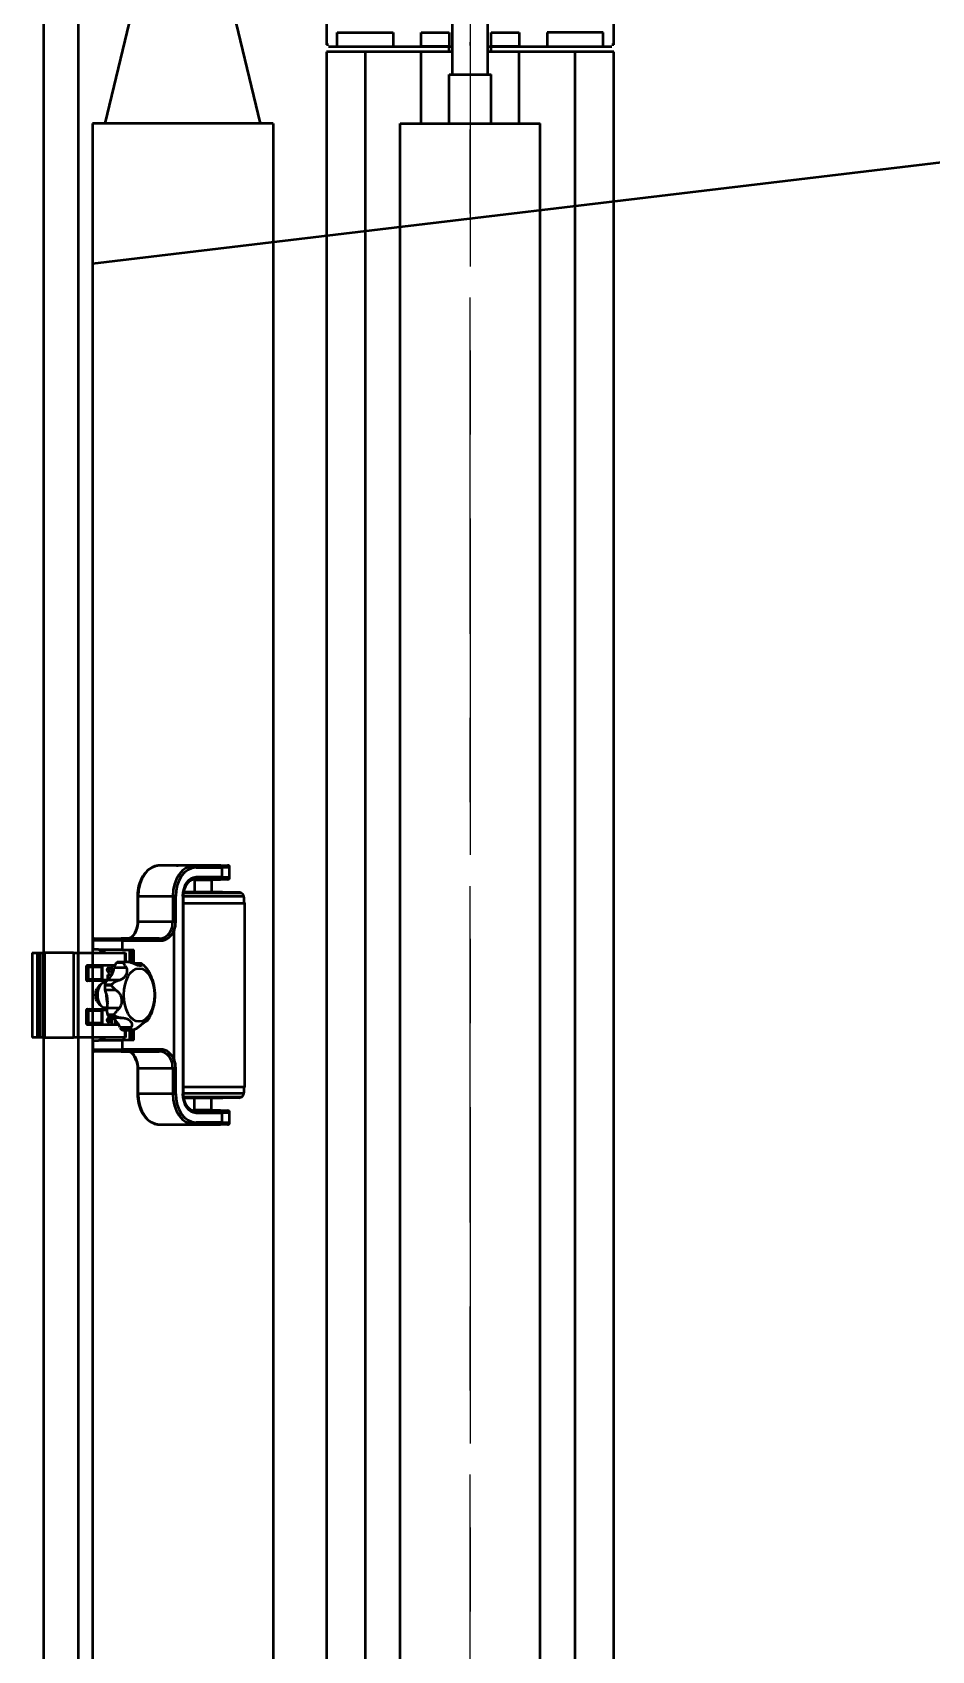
# Model space of a CAD drawing. Header units: millimetres. Extents: x 0 to 35640, y 0 to 17820.
# Drawn here: x 21658 to 22300, y 7389 to 8544 of the extents above; entities that cross this region are included whole.
import ezdxf

# ---------------------------------------------------------------- set-up
doc = ezdxf.new("R2010")
doc.units = ezdxf.units.MM
doc.header["$LTSCALE"] = 60
doc.linetypes.add('CENTER', pattern=[7, 4, -1, 1, -1])
doc.layers.add('AM_0', color=7, linetype='Continuous', lineweight=50)
doc.layers.add('AM_7', color=4, linetype='CENTER', lineweight=25)

# ---------------------------------------------------------------- blocks, each defined once
blk = doc.blocks.new('A$C8b9744b1')
at = {"color": 1}
for p, q in [((5639.3, 3357.3), (5639.3, 3147.3)), ((5844.3, 3147.3), (5844.3, 3357.3)), ((5640.8, 3147.3), (5639.3, 3147.3)), ((5844.3, 3147.3), (5842.8, 3147.3))]:
    blk.add_line(p, q, dxfattribs=at)
at = {"layer": 'AM_0', "color": 1}
for p, q in [((5437.3, 3312.3), (5437.3, 470.3)), ((5462.3, 470.3), (5462.3, 3312.3)), ((5481.3, 3091.3), (5506.8, 3196.3)), ((5592.3, 3091.3), (5566.8, 3196.3)), ((5646.8, 3146.3), (5646.8, 3156.3)), ((5646.8, 3156.3), (5686.8, 3156.3)), ((5686.8, 3156.3), (5686.8, 3146.3)), ((5706.8, 3156.3), (5726.8, 3156.3)), ((5706.8, 3146.3), (5706.8, 3156.3)), ((5726.8, 3156.3), (5726.8, 3146.3)), ((5729.3, 3126.3), (5729.3, 3163.8)), ((5754.3, 3126.3), (5754.3, 3163.8)), ((5756.8, 3156.3), (5776.8, 3156.3)), ((5756.8, 3146.3), (5756.8, 3156.3)), ((5776.8, 3156.3), (5776.8, 3146.3)), ((5836.8, 3156.3), (5796.8, 3156.3)), ((5796.8, 3156.3), (5796.8, 3146.3)), ((5836.8, 3146.3), (5836.8, 3156.3)), ((5639.3, 3142.3), (5639.3, 705.3)), ((5729.3, 3142.3), (5639.3, 3142.3)), ((5640.8, 3146.3), (5729.3, 3146.3)), ((5666.8, 3142.3), (5666.8, 3042.3)), ((5666.8, 3142.3), (5666.8, 640.3)), ((5726.8, 3146.3), (5706.8, 3146.3)), ((5706.8, 3091.3), (5706.8, 3142.3)), ((5706.8, 3142.3), (5706.8, 3142.3)), ((5706.8, 3091.3), (5706.8, 3142.3)), ((5726.8, 3142.3), (5726.8, 3146.3)), ((5754.3, 3146.3), (5842.8, 3146.3)), ((5844.3, 3142.3), (5754.3, 3142.3)), ((5756.8, 3142.3), (5756.8, 3146.3)), ((5776.8, 3146.3), (5756.8, 3146.3)), ((5776.8, 3091.3), (5776.8, 3142.3)), ((5776.8, 3091.3), (5776.8, 3142.3)), ((5816.8, 640.3), (5816.8, 3142.3)), ((5816.8, 3042.3), (5816.8, 3142.3)), ((5844.3, 640.3), (5844.3, 3142.3)), ((5726.8, 3091.3), (5726.8, 3126.3)), ((5726.8, 3126.3), (5756.8, 3126.3)), ((5756.8, 3091.3), (5756.8, 3126.3)), ((5601.3, 3091.3), (5472.3, 3091.3)), ((5472.3, 3091.3), (5472.3, 691.3)), ((5601.3, 3091.3), (5601.3, 691.3)), ((5691.8, 3091.3), (5791.8, 3091.3)), ((5691.8, 691.3), (5691.8, 3091.3)), ((5791.8, 691.3), (5791.8, 3091.3)), ((5532.3, 2561.8), (5520.4, 2561.8)), ((5532.3, 2561.8), (5533.4, 2561.8)), ((5545.2, 2561.8), (5533.4, 2561.8)), ((5563.6, 2561.8), (5545.2, 2561.8)), ((5546.2, 2560.3), (5564.6, 2560.3)), ((5564.6, 2553.3), (5546.2, 2553.3)), ((5563.6, 2561.8), (5568.7, 2561.8)), ((5570.2, 2560.3), (5564.6, 2560.3)), ((5564.6, 2560.3), (5564.6, 2553.3)), ((5564.6, 2553.3), (5570.2, 2553.3)), ((5570.2, 2553.3), (5570.2, 2560.3)), ((5576.8, 2542.5), (5537.3, 2542.5)), ((5537.3, 2542.3), (5578.2, 2542.3)), ((5578.2, 2542.3), (5537.3, 2542.3)), ((5565.2, 2542.8), (5537.4, 2542.8)), ((5545.2, 2551.8), (5563.6, 2551.8)), ((5545.7, 2551.8), (5545.2, 2551.3)), ((5557.2, 2551.3), (5545.2, 2551.3)), ((5545.2, 2551.3), (5545.2, 2542.8)), ((5556.7, 2551.8), (5557.2, 2551.3)), ((5557.2, 2551.3), (5557.2, 2542.8)), ((5568.7, 2551.8), (5563.6, 2551.8)), ((5565.2, 2542.8), (5565.4, 2542.5)), ((5504.4, 2539.8), (5504.9, 2539.8)), ((5504.4, 2539.8), (5504.4, 2521.6)), ((5504.9, 2521.6), (5504.9, 2539.8)), ((5504.9, 2539.8), (5529.6, 2539.8)), ((5531.7, 2539.8), (5529.6, 2539.8)), ((5529.6, 2539.8), (5529.6, 2521.6)), ((5531.7, 2521.6), (5531.7, 2539.8)), ((5536.7, 2539.8), (5536.7, 2398.8)), ((5536.7, 2539.8), (5537.1, 2539.8)), ((5537.1, 2539.8), (5537.1, 2398.8)), ((5580.3, 2539.6), (5537.1, 2539.6)), ((5537.1, 2534.8), (5580.7, 2534.8)), ((5580.7, 2534.8), (5580.7, 2403.8)), ((5504.9, 2521.6), (5504.4, 2521.6)), ((5529.6, 2521.6), (5504.9, 2521.6)), ((5531.7, 2521.6), (5529.6, 2521.6)), ((5472.8, 2501.8), (5472.8, 2508.1)), ((5493.7, 2508.1), (5472.8, 2508.1)), ((5474.3, 2509.6), (5492.8, 2509.6)), ((5520, 2509.6), (5492.8, 2509.6)), ((5493.7, 2501.6), (5493.7, 2508.1)), ((5493.7, 2508.1), (5520.9, 2508.1)), ((5530.7, 2423.2), (5530.7, 2515.4)), ((5429.4, 2499.5), (5429.4, 2439)), ((5429.4, 2499.5), (5429.5, 2499.5)), ((5429.5, 2439), (5429.5, 2499.5)), ((5429.5, 2499.5), (5433, 2499.5)), ((5433, 2499.5), (5434.6, 2499.5)), ((5433, 2439), (5433, 2499.5)), ((5434.6, 2499.5), (5434.6, 2439)), ((5434.6, 2499.5), (5437, 2499.5)), ((5437, 2439), (5437, 2499.5)), ((5437, 2499.5), (5438.1, 2499.5)), ((5438.1, 2499.5), (5438.1, 2439)), ((5458.8, 2499.5), (5438.1, 2499.5)), ((5458.8, 2499.5), (5462.1, 2499.5)), ((5458.8, 2499.5), (5458.8, 2439)), ((5462.1, 2439), (5462.1, 2499.5)), ((5462.1, 2499.5), (5495.3, 2499.5)), ((5476.6, 2501.8), (5472.8, 2501.8)), ((5476.6, 2501.8), (5476.6, 2501.6)), ((5493.7, 2501.6), (5476.6, 2501.6)), ((5478.1, 2500.3), (5478.3, 2500.3)), ((5478.1, 2499.5), (5478.1, 2500.3)), ((5478.3, 2499.5), (5478.3, 2500.3)), ((5478.3, 2500.3), (5480, 2500.3)), ((5480.6, 2500.3), (5480, 2500.3)), ((5480, 2500.3), (5480, 2499.5)), ((5480.6, 2499.5), (5480.6, 2500.3)), ((5493.7, 2501.6), (5501.9, 2501.6)), ((5495.3, 2499.5), (5495.3, 2492.8)), ((5495.3, 2499.5), (5496, 2499.5)), ((5496, 2499.5), (5496, 2492.8)), ((5499.1, 2492.6), (5499.1, 2501.6)), ((5500.3, 2492.2), (5500.3, 2501.6)), ((5501.9, 2491.7), (5501.9, 2501.6)), ((5467.9, 2489.3), (5467.9, 2480.3)), ((5467.9, 2489.3), (5468.1, 2489.3)), ((5468.1, 2489.3), (5469.6, 2489.3)), ((5468.1, 2489.3), (5468.1, 2480.3)), ((5488.2, 2490.3), (5468.9, 2490.3)), ((5469.6, 2489.3), (5478.8, 2489.3)), ((5469.6, 2480.3), (5469.6, 2489.3)), ((5478.8, 2489.3), (5478.8, 2480.3)), ((5479.4, 2479.8), (5479.4, 2490.3)), ((5485.8, 2483.8), (5483, 2483.8)), ((5483, 2483.8), (5483, 2479.8)), ((5485.8, 2483), (5485.8, 2483.8)), ((5486.2, 2483.8), (5485.8, 2483.8)), ((5486.5, 2484.4), (5486.5, 2490.3)), ((5496.5, 2488.7), (5487.8, 2488.7)), ((5489.5, 2492.4), (5494, 2492.4)), ((5494.2, 2492.5), (5489.7, 2492.5)), ((5496.7, 2492.8), (5490.7, 2492.8)), ((5507.2, 2491.7), (5501.4, 2491.7)), ((5507.6, 2491.5), (5501.8, 2491.5)), ((5468.1, 2480.3), (5467.9, 2480.3)), ((5469.6, 2480.3), (5468.1, 2480.3)), ((5482.4, 2479.3), (5468.9, 2479.3)), ((5478.8, 2480.3), (5469.6, 2480.3)), ((5475.1, 2473.3), (5475.7, 2473.3)), ((5475.8, 2473.5), (5475.3, 2473.5)), ((5483, 2479.8), (5479.4, 2479.8)), ((5481, 2478.3), (5481.8, 2478.3)), ((5485.7, 2476.6), (5481.2, 2476.6)), ((5481.2, 2476.4), (5485.7, 2476.4)), ((5489.1, 2472.7), (5481.4, 2472.7)), ((5491.8, 2479.9), (5483.2, 2479.9)), ((5475.1, 2465.3), (5475.7, 2465.3)), ((5475.3, 2465), (5475.8, 2465)), ((5481, 2460.3), (5482.9, 2460.3)), ((5467.9, 2458.3), (5467.9, 2449.3)), ((5467.9, 2458.3), (5468.1, 2458.3)), ((5468.1, 2449.3), (5467.9, 2449.3)), ((5468.1, 2458.3), (5469.6, 2458.3)), ((5468.1, 2458.3), (5468.1, 2449.3)), ((5469.6, 2449.3), (5468.1, 2449.3)), ((5468.9, 2459.3), (5482.7, 2459.3)), ((5469.6, 2458.3), (5478.8, 2458.3)), ((5469.6, 2449.3), (5469.6, 2458.3)), ((5478.8, 2449.3), (5469.6, 2449.3)), ((5478.8, 2458.3), (5478.8, 2449.3)), ((5479.4, 2448.3), (5479.4, 2458.8)), ((5479.4, 2458.8), (5482.7, 2458.8)), ((5491.5, 2459.9), (5482.9, 2459.9)), ((5483, 2455.6), (5483, 2454.8)), ((5483, 2454.8), (5483.2, 2454.8)), ((5487.6, 2455.1), (5483.1, 2455.1)), ((5483.2, 2455), (5487.7, 2455)), ((5492.7, 2453), (5484.9, 2453)), ((5486.5, 2448.3), (5486.5, 2452.7)), ((5488.5, 2451.5), (5488.5, 2448.3)), ((5511.3, 2450.8), (5511.1, 2450.8)), ((5429.5, 2439), (5429.4, 2439)), ((5433, 2439), (5429.5, 2439)), ((5434.6, 2439), (5433, 2439)), ((5437, 2439), (5434.6, 2439)), ((5438.1, 2439), (5437, 2439)), ((5438.1, 2439), (5458.8, 2439)), ((5462.1, 2439), (5458.8, 2439)), ((5495.3, 2439), (5462.1, 2439)), ((5468.9, 2448.3), (5491, 2448.3)), ((5476.6, 2437), (5476.6, 2436.8)), ((5476.6, 2437), (5493.7, 2437)), ((5478.1, 2438.3), (5478.1, 2439)), ((5478.1, 2438.3), (5478.3, 2438.3)), ((5478.3, 2438.3), (5478.3, 2439)), ((5480, 2438.3), (5478.3, 2438.3)), ((5480, 2439), (5480, 2438.3)), ((5480.6, 2438.3), (5480, 2438.3)), ((5480.6, 2438.3), (5480.6, 2439)), ((5499.7, 2446), (5492, 2446)), ((5501.9, 2437), (5493.7, 2437)), ((5493.7, 2430.5), (5493.7, 2437)), ((5498.4, 2444.3), (5493.9, 2444.3)), ((5494, 2444.3), (5498.5, 2444.3)), ((5498.8, 2444.3), (5494.1, 2444.3)), ((5495.3, 2444.3), (5495.3, 2439)), ((5496, 2439), (5495.3, 2439)), ((5496, 2444.3), (5496, 2439)), ((5499.1, 2437), (5499.1, 2444.3)), ((5500.3, 2437), (5500.3, 2444.4)), ((5501.9, 2437), (5501.9, 2444.8)), ((5472.8, 2436.8), (5476.6, 2436.8)), ((5472.8, 2430.5), (5472.8, 2436.8)), ((5472.8, 2430.5), (5493.7, 2430.5)), ((5492.8, 2429), (5474.3, 2429)), ((5492.8, 2429), (5520, 2429)), ((5520.9, 2430.5), (5493.7, 2430.5)), ((5504.4, 2417), (5504.9, 2417)), ((5504.4, 2417), (5504.4, 2398.8)), ((5504.9, 2398.8), (5504.9, 2417)), ((5504.9, 2417), (5529.6, 2417)), ((5529.6, 2417), (5531.7, 2417)), ((5529.6, 2417), (5529.6, 2398.8)), ((5531.7, 2398.8), (5531.7, 2417)), ((5537.1, 2403.8), (5580.7, 2403.8)), ((5504.4, 2398.8), (5504.9, 2398.8)), ((5529.6, 2398.8), (5504.9, 2398.8)), ((5531.7, 2398.8), (5529.6, 2398.8)), ((5536.7, 2398.8), (5537.1, 2398.8)), ((5580.3, 2398.9), (5537.1, 2398.9)), ((5578.2, 2396.3), (5537.3, 2396.3)), ((5537.3, 2396.3), (5578.2, 2396.3)), ((5576.8, 2396), (5537.3, 2396)), ((5537.4, 2395.8), (5565.2, 2395.8)), ((5545.2, 2387.3), (5545.2, 2395.8)), ((5557.2, 2387.3), (5557.2, 2395.8)), ((5565.2, 2395.8), (5565.4, 2396)), ((5545.2, 2387.3), (5557.2, 2387.3)), ((5545.7, 2386.8), (5545.2, 2387.3)), ((5563.6, 2386.8), (5545.2, 2386.8)), ((5546.2, 2385.3), (5564.6, 2385.3)), ((5556.7, 2386.8), (5557.2, 2387.3)), ((5563.6, 2386.8), (5568.7, 2386.8)), ((5570.2, 2385.3), (5564.6, 2385.3)), ((5564.6, 2385.3), (5564.6, 2378.3)), ((5570.2, 2378.3), (5570.2, 2385.3)), ((5520.4, 2376.8), (5545.2, 2376.8)), ((5545.2, 2376.8), (5563.6, 2376.8)), ((5564.6, 2378.3), (5546.2, 2378.3)), ((5568.7, 2376.8), (5563.6, 2376.8)), ((5564.6, 2378.3), (5570.2, 2378.3))]:
    blk.add_line(p, q, dxfattribs=at)
for centre, radius, start, end in [((5568.7, 2560.3), 1.5, 0, 90), ((5568.7, 2553.3), 1.5, 270, 0), ((5576.8, 2539), 3.5, 67.1937, 90), ((5576.8, 2539), 3.5, 9.5941, 67.1937), ((5551.7, 2534.8), 29, 0, 9.5941), ((5474.3, 2508.1), 1.5, 90, 180), ((5474.3, 2430.5), 1.5, 180, 270), ((5551.7, 2403.8), 29, 350.4059, 0), ((5576.8, 2399.5), 3.5, 270, 292.8063), ((5576.8, 2399.5), 3.5, 292.8063, 350.4059), ((5568.7, 2385.3), 1.5, 0, 90), ((5568.7, 2378.3), 1.5, 270, 0)]:
    blk.add_arc(centre, radius, start, end, dxfattribs=at)
for centre, major_axis, ratio, start_param, end_param in [((5520.4, 2539.8), (0, 22), 0.707107, 0, 1.570796), ((5545.2, 2539.8), (0, 22), 0.707107, 0, 1.570796), ((5546.2, 2539.8), (0, 20.5), 0.707107, 0, 1.570796), ((5546.2, 2539.8), (0, 13.5), 0.707107, 0, 1.570796), ((5545.2, 2560.3), (0, 1.5), 0.707107, 4.712389, 6.283185), ((5545.2, 2553.3), (0, -1.5), 0.707107, 0, 1.570796), ((5563.6, 2560.3), (0, 1.5), 0.707107, 4.712389, 6.283185), ((5563.6, 2553.3), (0, -1.5), 0.707107, 0, 1.570796), ((5496.4, 2521.6), (0, 12), 0.707107, 4.252735, 4.712389), ((5521.1, 2521.6), (0, -12), 0.707107, 1.111143, 1.570796), ((5522.2, 2521.6), (0, 13.5), 0.707107, 4.236507, 4.712389), ((5492.8, 2508.1), (0, 1.5), 0.608267, 4.712389, 6.283185), ((5497.5, 2521.6), (0, 12), 0.601874, 3.141593, 4.252735), ((5520, 2521.6), (0, -12), 0.81234, 0, 1.111143), ((5520, 2508.1), (0, 1.5), 0.608267, 4.712389, 6.283185), ((5520.9, 2521.6), (0, 13.5), 0.800647, 3.141593, 4.255976), ((5479.6, 2500.3), (0, 2), 0.669131, 0.863212, 1.570796), ((5481.5, 2500.3), (0, -2), 0.757408, 4.004805, 4.712389), ((5481.8, 2500.3), (0, 1.5), 0.786833, 0.522315, 1.570796), ((5468.9, 2489.3), (-1.02, 0), 0.981325, 4.712389, 6.283185), ((5469.1, 2489.3), (0, 1), 0.999915, 0, 1.570796), ((5470.3, 2489.3), (0, 1), 0.707107, 0, 1.570796), ((5479.5, 2489.3), (0, 1), 0.707107, 0, 1.570796), ((5479.7, 2493.6), (0, 15), 0.573576, 3.562275, 4.380256), ((5483.2, 2487.3), (0, 1.58), 0.707107, 3.449764, 5.975014), ((5490.7, 2487.8), (0, 5), 0.573576, 0.403234, 1.403168), ((5494.9, 2469.3), (0, 25), 0.573576, 0.376402, 0.385345), ((5490.7, 2487.8), (0, 5), 0.573576, 0, 0.358513), ((5499.4, 2469.3), (0, 25), 0.573576, 0.376402, 0.385345), ((5468.9, 2480.3), (-1.02, 0), 0.981325, 0, 1.570796), ((5469.1, 2480.3), (0, -1), 0.999915, 4.712389, 6.283185), ((5470.3, 2480.3), (0, -1), 0.707107, 4.712389, 6.283185), ((5478.1, 2469.3), (0, -6.5), 0.582425, 3.999732, 5.425046), ((5479.7, 2469.3), (0, -8), 0.573576, 3.46961, 5.955168), ((5480.3, 2469.3), (0, -8), 0.573576, 4.174039, 5.250739), ((5481, 2469.3), (0, 9), 0.573576, 0, 3.141593), ((5479.5, 2480.3), (0, -1), 0.707107, 4.712389, 6.283185), ((5483.9, 2475), (0, 5), 0.573576, 1.300832, 2.053869), ((5483.9, 2475), (0, 5), 0.573576, 0.256177, 1.256111), ((5494.9, 2469.3), (0, -25), 0.573576, 4.415592, 4.424536), ((5474.5, 2463.7), (0, 15), 0.573576, 4.459873, 5.359967), ((5499.4, 2469.3), (0, -25), 0.573576, 4.415592, 4.424536), ((5490, 2469.3), (0, -13), 0.573576, 4.724653, 5.110046), ((5468.9, 2458.3), (-1.02, 0), 0.981325, 4.712389, 6.283185), ((5468.9, 2449.3), (-1.02, 0), 0.981325, 0, 1.570796), ((5469.1, 2458.3), (0, 1), 0.999915, 0, 1.570796), ((5469.1, 2449.3), (0, -1), 0.999915, 4.712389, 6.283185), ((5470.3, 2458.3), (0, 1), 0.707107, 0, 1.570796), ((5470.3, 2449.3), (0, -1), 0.707107, 4.712389, 6.283185), ((5479.5, 2458.3), (0, 1), 0.707107, 0, 1.570796), ((5479.5, 2449.3), (0, -1), 0.707107, 4.712389, 6.283185), ((5485.5, 2457.9), (0, 5), 0.573576, 1.153775, 2.153709), ((5494.9, 2469.3), (0, -25), 0.573576, 5.31319, 5.322134), ((5485.5, 2457.9), (0, -5), 0.573576, 5.340023, 6.093059), ((5483.2, 2451.3), (0, 1.58), 0.707107, 3.449764, 5.975014), ((5484.7, 2438), (0, 15), 0.573576, 5.275357, 6.257565), ((5499.4, 2469.3), (0, -25), 0.573576, 5.31319, 5.322134), ((5479.6, 2438.3), (0, 2), 0.669131, 1.570796, 2.278381), ((5481.5, 2438.3), (0, -2), 0.757408, 4.712389, 5.419973), ((5481.8, 2438.3), (0, 1.5), 0.786833, 1.570796, 2.619278), ((5494.1, 2449.3), (0, -5), 0.573576, 5.439862, 6.192899), ((5494.9, 2469.3), (0, -25), 0.573576, 6.210788, 6.219732), ((5494.1, 2449.3), (0, -5), 0.573576, 6.237621, 6.283185), ((5499.4, 2469.3), (0, -25), 0.573576, 6.210788, 6.219732), ((5492.8, 2430.5), (0, -1.5), 0.608267, 0, 1.570796), ((5497.5, 2417), (0, 12), 0.601874, 5.172043, 6.283185), ((5520, 2430.5), (0, -1.5), 0.608267, 0, 1.570796), ((5520, 2417), (0, -12), 0.81234, 2.03045, 3.141593), ((5520.9, 2417), (0, 13.5), 0.800647, 5.168802, 6.283185), ((5496.4, 2417), (0, 12), 0.707107, 4.712389, 5.172043), ((5521.1, 2417), (0, -12), 0.707107, 1.570796, 2.03045), ((5522.2, 2417), (0, 13.5), 0.707107, 4.712389, 5.188271), ((5520.4, 2398.8), (0, -22), 0.707107, 4.712389, 6.283185), ((5545.2, 2398.8), (0, -22), 0.707107, 4.712389, 6.283185), ((5546.2, 2398.8), (0, -20.5), 0.707107, 4.712389, 6.283185), ((5546.2, 2398.8), (0, -13.5), 0.707107, 4.712389, 6.283185), ((5545.2, 2385.3), (0, 1.5), 0.707107, 4.712389, 6.283185), ((5563.6, 2385.3), (0, 1.5), 0.707107, 4.712389, 6.283185), ((5545.2, 2378.3), (0, -1.5), 0.707107, 0, 1.570796), ((5563.6, 2378.3), (0, -1.5), 0.707107, 0, 1.570796)]:
    blk.add_ellipse(centre, major_axis=major_axis, ratio=ratio, start_param=start_param, end_param=end_param, dxfattribs=at)
for centre, major_axis, ratio in [((5484, 2487.3), (0, 1.62), 0.707107), ((5505.6, 2469.3), (0, 19), 0.573576), ((5484, 2451.3), (0, 1.62), 0.707107)]:
    blk.add_ellipse(centre, major_axis=major_axis, ratio=ratio, dxfattribs=at)
for points, knots in [([(5520.4, 2561.8), (5518.8, 2561.8), (5517.1, 2561.4), (5513.9, 2560), (5512.4, 2559), (5509.7, 2556.3), (5508.5, 2554.7), (5506.6, 2551), (5505.8, 2549), (5504.7, 2544.7), (5504.5, 2542.5), (5504.4, 2540.1), (5504.4, 2539.9), (5504.4, 2539.8)], [0, 0, 0, 0, 0.30027, 0.30027, 0.608895, 0.608895, 0.923054, 0.923054, 1.237213, 1.237213, 1.551372, 1.551372, 1.570796, 1.570796, 1.570796, 1.570796]), ([(5533.4, 2561.8), (5533.1, 2561.8), (5532.9, 2561.8), (5532.8, 2561.8), (5532.6, 2561.8), (5532.4, 2561.8), (5532.3, 2561.8)], [-0.0763378, -0.0763378, -0.0763378, -0.0763378, 0, 0, 0, 0.0763378, 0.0763378, 0.0763378, 0.0763378]), ([(5545.2, 2551.8), (5544.4, 2551.8), (5543.6, 2551.6), (5542.1, 2550.9), (5541.3, 2550.4), (5539.9, 2548.9), (5539.3, 2548.1), (5538.3, 2546), (5537.9, 2544.9), (5537.3, 2542.5), (5537.1, 2541.3), (5537.1, 2539.9), (5537.1, 2539.8), (5537.1, 2539.8)], [0, 0, 0, 0, 0.314159, 0.314159, 0.628319, 0.628319, 0.941658, 0.941658, 1.248183, 1.248183, 1.554465, 1.554465, 1.570796, 1.570796, 1.570796, 1.570796]), ([(5504.4, 2521.6), (5504.4, 2521.2), (5504.4, 2520.8), (5504.4, 2520), (5504.3, 2519.7), (5504.2, 2518.9), (5504.2, 2518.5), (5504, 2517.8), (5503.9, 2517.5), (5503.7, 2516.7), (5503.6, 2516.4), (5503.5, 2516.1)], [1.5707963, 1.5707963, 1.5707963, 1.5707963, 1.6631996, 1.6631996, 1.7556029, 1.7556029, 1.8480063, 1.8480063, 1.9404096, 1.9404096, 2.0328129, 2.0328129, 2.0328129, 2.0328129]), ([(5503.5, 2516.1), (5503.3, 2515.2), (5503, 2514.5), (5502.3, 2513.1), (5501.9, 2512.4), (5501.1, 2511.4), (5500.6, 2510.9), (5499.7, 2510.2), (5499.3, 2510), (5498.4, 2509.7), (5498, 2509.6), (5497.5, 2509.6)], [0.45727, 0.45727, 0.45727, 0.45727, 0.679975, 0.679975, 0.90268, 0.90268, 1.125386, 1.125386, 1.348091, 1.348091, 1.570796, 1.570796, 1.570796, 1.570796]), ([(5503.5, 2516.1), (5503.5, 2516.1), (5503.5, 2516.1), (5503.6, 2516.1), (5503.6, 2516.2), (5503.8, 2516.2), (5503.9, 2516.2), (5504, 2516.3), (5504, 2516.3), (5504, 2516.3)], [-0.1113162, -0.1113162, -0.1113162, -0.1113162, -0.1006665, -0.1006665, -0.0503385, -0.0503385, 0, 0, 0.0007652, 0.0007652, 0.0007652, 0.0007652]), ([(5528.7, 2516.3), (5528.7, 2516.3), (5528.7, 2516.3), (5528.9, 2516.2), (5529, 2516.2), (5529.3, 2516.2), (5529.4, 2516.1), (5529.8, 2516), (5530, 2516), (5530.3, 2515.8), (5530.5, 2515.7), (5530.6, 2515.6)], [-0.2185942, -0.2185942, -0.2185942, -0.2185942, -0.217829, -0.217829, -0.1674913, -0.1674913, -0.1171642, -0.1171642, -0.0585739, -0.0585739, 0, 0, 0, 0]), ([(5530.6, 2515.6), (5530.6, 2515.6), (5530.6, 2515.6), (5530.6, 2515.6), (5530.6, 2515.6), (5530.7, 2515.6), (5530.7, 2515.6), (5530.7, 2515.5), (5530.7, 2515.4), (5530.7, 2515.4)], [3.75793931, 3.75793931, 3.75793931, 3.75793931, 3.75973555, 3.75973555, 3.76275115, 3.76275115, 3.76681585, 3.76681585, 3.78235447, 3.78235447, 3.78235447, 3.78235447]), ([(5478.5, 2501.6), (5478.5, 2501.6), (5478.5, 2501.6), (5478.4, 2501.4), (5478.3, 2501.2), (5478.2, 2500.9), (5478.1, 2500.7), (5478.1, 2500.4), (5478.1, 2500.3), (5478.1, 2500.3)], [5.5243439, 5.5243439, 5.5243439, 5.5243439, 5.5491755, 5.5491755, 5.8633348, 5.8633348, 6.177494, 6.177494, 6.2831853, 6.2831853, 6.2831853, 6.2831853]), ([(5496.5, 2488.7), (5496.7, 2488.1), (5496.8, 2487.4), (5496.9, 2486), (5496.7, 2485.3), (5496.3, 2483.8), (5495.9, 2483.1), (5495, 2481.9), (5494.5, 2481.4), (5493.2, 2480.5), (5492.6, 2480.1), (5491.8, 2479.9)], [-12.878294, -12.878294, -12.878294, -12.878294, -10.524147, -10.524147, -7.910744, -7.910744, -5.114356, -5.114356, -2.432942, -2.432942, 0, 0, 0, 0]), ([(5494, 2492.4), (5494, 2492.4), (5494.1, 2492.3), (5494.1, 2492.3), (5494.2, 2492.2), (5494.3, 2492.1), (5494.4, 2492), (5494.6, 2491.6), (5494.8, 2491.3), (5495.5, 2490.3), (5495.9, 2489.5), (5496.5, 2488.7)], [-6.535732, -6.535732, -6.535732, -6.535732, -6.200937, -6.200937, -5.798229, -5.798229, -5.012775, -5.012775, -3.454621, -3.454621, -0.049393, -0.049393, -0.049393, -0.049393]), ([(5501, 2491.9), (5500.4, 2492.2), (5499.7, 2492.4), (5498.2, 2492.8), (5497.4, 2492.9), (5495.8, 2492.8), (5495.3, 2492.8), (5494.7, 2492.7), (5494.4, 2492.6), (5494.3, 2492.6), (5494.2, 2492.5), (5494.2, 2492.5)], [-2.191605, -2.191605, -2.191605, -2.191605, -1.638539, -1.638539, -1.015532, -1.015532, -0.486217, -0.486217, -0.13804, -0.13804, 0, 0, 0, 0]), ([(5507.6, 2491.5), (5507.8, 2491.3), (5507.9, 2491.1), (5507.8, 2490.7), (5507.6, 2490.5), (5507, 2490.2), (5506.6, 2490.2), (5505.8, 2490.2), (5505.2, 2490.3), (5504.1, 2490.6), (5503.5, 2490.8), (5502.3, 2491.3), (5501.7, 2491.6), (5501, 2491.9)], [-14.752105, -14.752105, -14.752105, -14.752105, -12.581643, -12.581643, -9.981942, -9.981942, -7.480096, -7.480096, -4.954153, -4.954153, -2.455485, -2.455485, -0.191858, -0.191858, -0.191858, -0.191858]), ([(5512.3, 2486.6), (5512, 2487), (5511.7, 2487.3), (5511.2, 2488.1), (5510.9, 2488.4), (5510.3, 2489.1), (5510, 2489.4), (5509.3, 2490.1), (5509, 2490.4), (5508.2, 2491), (5507.9, 2491.3), (5507.5, 2491.6)], [5.8636039, 5.8636039, 5.8636039, 5.8636039, 5.9292824, 5.9292824, 5.9949609, 5.9949609, 6.0606394, 6.0606394, 6.126318, 6.126318, 6.1919965, 6.1919965, 6.1919965, 6.1919965]), ([(5515.9, 2478.3), (5515.9, 2478.3), (5515.9, 2478.3), (5515.7, 2479), (5515.4, 2479.7), (5514.9, 2481), (5514.7, 2481.6), (5514.1, 2483), (5513.7, 2483.9), (5513, 2485.4), (5512.6, 2486), (5512.3, 2486.6)], [-10.487546, -10.487546, -10.487546, -10.487546, -10.375917, -10.375917, -7.288422, -7.288422, -5.322149, -5.322149, -2.367869, -2.367869, -0.303489, -0.303489, -0.303489, -0.303489]), ([(5491.8, 2479.9), (5491.1, 2479.7), (5490.3, 2479.5), (5488.9, 2478.8), (5488.2, 2478.5), (5487, 2477.7), (5486.5, 2477.3), (5486.1, 2477), (5485.9, 2476.8), (5485.8, 2476.7), (5485.7, 2476.6), (5485.7, 2476.6)], [-2.039358, -2.039358, -2.039358, -2.039358, -1.498949, -1.498949, -0.96155, -0.96155, -0.493924, -0.493924, -0.139618, -0.139618, 0, 0, 0, 0]), ([(5485.7, 2476.4), (5485.7, 2476.3), (5485.8, 2476.1), (5486, 2475.9), (5486, 2475.8), (5486.3, 2475.5), (5486.5, 2475.3), (5487.4, 2474.3), (5488.2, 2473.5), (5489.1, 2472.7)], [-5.619687, -5.619687, -5.619687, -5.619687, -5.233802, -5.233802, -4.761285, -4.761285, -3.837823, -3.837823, -0.253961, -0.253961, -0.253961, -0.253961]), ([(5489.1, 2472.7), (5489.7, 2472.3), (5490.3, 2471.9), (5491.3, 2470.8), (5491.7, 2470.2), (5492.4, 2468.8), (5492.7, 2468), (5493, 2466.3), (5493.1, 2465.5), (5493, 2463.7), (5492.9, 2462.9), (5492.4, 2461.3), (5492, 2460.6), (5491.5, 2459.9)], [-14.555563, -14.555563, -14.555563, -14.555563, -12.326, -12.326, -10.162076, -10.162076, -7.628932, -7.628932, -5.018401, -5.018401, -2.465344, -2.465344, 0, 0, 0, 0]), ([(5516.9, 2466.3), (5516.9, 2467.1), (5517, 2467.9), (5517, 2469.5), (5517, 2470.4), (5516.9, 2472), (5516.8, 2472.8), (5516.6, 2474.4), (5516.5, 2475.2), (5516.2, 2476.7), (5516.1, 2477.5), (5515.9, 2478.3)], [4.8677649, 4.8677649, 4.8677649, 4.8677649, 4.9798063, 4.9798063, 5.0918478, 5.0918478, 5.2038892, 5.2038892, 5.3159306, 5.3159306, 5.427972, 5.427972, 5.427972, 5.427972]), ([(5482.2, 2470.6), (5482.1, 2470.2), (5482.1, 2469.7), (5482.1, 2467.9), (5482.3, 2466.5), (5482.7, 2464.4), (5482.9, 2463.6), (5483.1, 2462.9)], [1.7574769, 1.7574769, 1.7574769, 1.7574769, 1.8626802, 1.8626802, 2.192704, 2.192704, 2.3947512, 2.3947512, 2.3947512, 2.3947512]), ([(5515.5, 2459.1), (5515.7, 2459.8), (5515.9, 2460.6), (5516.3, 2462.2), (5516.4, 2463), (5516.7, 2464.5), (5516.8, 2465.3), (5516.8, 2466.1), (5516.9, 2466.2), (5516.9, 2466.3)], [-12.356098, -12.356098, -12.356098, -12.356098, -10.012083, -10.012083, -7.569559, -7.569559, -5.133475, -5.133475, -4.728084, -4.728084, -4.728084, -4.728084]), ([(5491.5, 2459.9), (5491, 2459.4), (5490.4, 2458.8), (5489.5, 2457.7), (5489, 2457.2), (5488.3, 2456.2), (5488, 2455.8), (5487.8, 2455.5), (5487.7, 2455.3), (5487.6, 2455.2), (5487.6, 2455.2), (5487.6, 2455.1)], [-2.035565, -2.035565, -2.035565, -2.035565, -1.503712, -1.503712, -0.964306, -0.964306, -0.494821, -0.494821, -0.139798, -0.139798, 0, 0, 0, 0]), ([(5487.7, 2455), (5487.7, 2454.9), (5487.8, 2454.9), (5488, 2454.7), (5488.1, 2454.6), (5488.4, 2454.5), (5488.6, 2454.4), (5489.2, 2454), (5489.7, 2453.8), (5490.9, 2453.4), (5491.8, 2453.1), (5492.7, 2453)], [-5.705635, -5.705635, -5.705635, -5.705635, -5.136407, -5.136407, -4.784747, -4.784747, -4.093489, -4.093489, -2.729314, -2.729314, -0.022434, -0.022434, -0.022434, -0.022434]), ([(5492.7, 2453), (5493.1, 2453), (5493.5, 2453), (5494.7, 2452.9), (5495.6, 2452.8), (5496.9, 2452.4), (5497.5, 2452.1), (5498.5, 2451.5), (5498.9, 2451.1), (5499.6, 2450.3), (5499.9, 2449.8), (5500.3, 2448.8), (5500.4, 2448.2), (5500.3, 2447), (5500.1, 2446.5), (5499.7, 2446)], [-16.215842, -16.215842, -16.215842, -16.215842, -14.994623, -14.994623, -12.218897, -12.218897, -9.828881, -9.828881, -7.482043, -7.482043, -5.127404, -5.127404, -2.611827, -2.611827, 0, 0, 0, 0]), ([(5503.7, 2445.5), (5504.3, 2445.8), (5504.8, 2446.2), (5505.9, 2447), (5506.4, 2447.4), (5507.6, 2448.4), (5508.2, 2448.9), (5509.1, 2449.6), (5509.4, 2449.8), (5510.1, 2450.3), (5510.4, 2450.5), (5511, 2450.8), (5511.3, 2450.8), (5511.5, 2450.9), (5511.5, 2450.8), (5511.3, 2450.8)], [-16.206206, -16.206206, -16.206206, -16.206206, -14.314192, -14.314192, -12.077627, -12.077627, -9.267617, -9.267617, -7.398092, -7.398092, -5.312629, -5.312629, -2.722061, -2.722061, 0, 0, 0, 0]), ([(5511.5, 2450.9), (5511.8, 2451.4), (5512.2, 2451.9), (5512.8, 2452.9), (5513.2, 2453.4), (5513.7, 2454.5), (5514, 2455.1), (5514.5, 2456.2), (5514.7, 2456.7), (5515.2, 2457.9), (5515.3, 2458.5), (5515.5, 2459.1)], [4.0803942, 4.0803942, 4.0803942, 4.0803942, 4.1687661, 4.1687661, 4.2571379, 4.2571379, 4.3455098, 4.3455098, 4.4338816, 4.4338816, 4.5222535, 4.5222535, 4.5222535, 4.5222535]), ([(5478.1, 2438.3), (5478.1, 2438.1), (5478.1, 2437.9), (5478.2, 2437.5), (5478.3, 2437.3), (5478.4, 2437.1), (5478.4, 2437), (5478.5, 2437)], [0, 0, 0, 0, 0.3141593, 0.3141593, 0.6283185, 0.6283185, 0.7588414, 0.7588414, 0.7588414, 0.7588414]), ([(5499.7, 2446), (5499.5, 2445.6), (5499.3, 2445.3), (5498.8, 2444.7), (5498.6, 2444.5), (5498.5, 2444.4), (5498.4, 2444.4), (5498.4, 2444.4), (5498.4, 2444.3), (5498.4, 2444.3)], [-1.815183, -1.815183, -1.815183, -1.815183, -1.246817, -1.246817, -0.502571, -0.502571, -0.141323, -0.141323, 0, 0, 0, 0]), ([(5498.5, 2444.3), (5498.6, 2444.3), (5498.7, 2444.3), (5498.9, 2444.3), (5499.1, 2444.3), (5499.4, 2444.3), (5499.6, 2444.4), (5500.3, 2444.4), (5500.7, 2444.5), (5502.1, 2444.8), (5502.9, 2445.1), (5503.7, 2445.5)], [-5.626538, -5.626538, -5.626538, -5.626538, -5.122084, -5.122084, -4.773825, -4.773825, -4.086727, -4.086727, -2.728867, -2.728867, 0, 0, 0, 0]), ([(5503.5, 2422.5), (5503.3, 2423.3), (5503, 2424.1), (5502.3, 2425.5), (5501.9, 2426.1), (5501.1, 2427.2), (5500.6, 2427.6), (5499.7, 2428.3), (5499.3, 2428.6), (5498.4, 2428.9), (5498, 2429), (5497.5, 2429)], [0.45727, 0.45727, 0.45727, 0.45727, 0.679975, 0.679975, 0.90268, 0.90268, 1.125386, 1.125386, 1.348091, 1.348091, 1.570796, 1.570796, 1.570796, 1.570796]), ([(5504, 2422.3), (5504, 2422.3), (5504, 2422.3), (5503.9, 2422.3), (5503.8, 2422.3), (5503.6, 2422.4), (5503.6, 2422.4), (5503.5, 2422.5), (5503.5, 2422.5), (5503.5, 2422.5)], [-0.2185942, -0.2185942, -0.2185942, -0.2185942, -0.217829, -0.217829, -0.1674913, -0.1674913, -0.1171642, -0.1171642, -0.1065147, -0.1065147, -0.1065147, -0.1065147]), ([(5503.5, 2422.5), (5503.6, 2422.2), (5503.7, 2421.8), (5503.9, 2421.1), (5504, 2420.7), (5504.2, 2420), (5504.2, 2419.6), (5504.3, 2418.9), (5504.4, 2418.5), (5504.4, 2417.7), (5504.4, 2417.4), (5504.4, 2417)], [1.1087798, 1.1087798, 1.1087798, 1.1087798, 1.2011831, 1.2011831, 1.2935864, 1.2935864, 1.3859897, 1.3859897, 1.478393, 1.478393, 1.5707963, 1.5707963, 1.5707963, 1.5707963]), ([(5530.6, 2422.9), (5530.5, 2422.8), (5530.3, 2422.8), (5530, 2422.6), (5529.8, 2422.5), (5529.4, 2422.4), (5529.3, 2422.4), (5529, 2422.3), (5528.9, 2422.3), (5528.7, 2422.3), (5528.7, 2422.3), (5528.7, 2422.3)], [-0.2178326, -0.2178326, -0.2178326, -0.2178326, -0.1592577, -0.1592577, -0.1006665, -0.1006665, -0.0503385, -0.0503385, 0, 0, 0.0007652, 0.0007652, 0.0007652, 0.0007652]), ([(5530.7, 2423.2), (5530.7, 2423.1), (5530.7, 2423), (5530.7, 2423), (5530.7, 2423), (5530.6, 2423), (5530.6, 2422.9), (5530.6, 2422.9), (5530.6, 2422.9), (5530.6, 2422.9)], [6.70151566, 6.70151566, 6.70151566, 6.70151566, 6.71705428, 6.71705428, 6.72111897, 6.72111897, 6.72413457, 6.72413457, 6.72593082, 6.72593082, 6.72593082, 6.72593082]), ([(5504.4, 2398.8), (5504.4, 2396.5), (5504.7, 2394.3), (5505.7, 2390), (5506.4, 2387.9), (5508.3, 2384.2), (5509.5, 2382.5), (5512.2, 2379.8), (5513.7, 2378.7), (5516.9, 2377.2), (5518.6, 2376.8), (5520.4, 2376.8), (5520.4, 2376.8), (5520.4, 2376.8)], [1.570796, 1.570796, 1.570796, 1.570796, 1.884956, 1.884956, 2.199115, 2.199115, 2.513274, 2.513274, 2.827433, 2.827433, 3.136703, 3.136703, 3.141593, 3.141593, 3.141593, 3.141593]), ([(5537.1, 2398.8), (5537.1, 2397.5), (5537.3, 2396.2), (5537.8, 2393.8), (5538.2, 2392.7), (5539.2, 2390.7), (5539.8, 2389.8), (5541.2, 2388.3), (5541.9, 2387.8), (5543.4, 2387), (5544.2, 2386.8), (5545.1, 2386.8), (5545.1, 2386.8), (5545.2, 2386.8)], [1.570796, 1.570796, 1.570796, 1.570796, 1.877455, 1.877455, 2.183764, 2.183764, 2.490199, 2.490199, 2.802546, 2.802546, 3.116705, 3.116705, 3.141593, 3.141593, 3.141593, 3.141593])]:
    blk.add_open_spline(points, degree=3, knots=knots, dxfattribs=at)
blk.add_open_spline([(5507.2, 2491.7), (5507.4, 2491.7), (5507.5, 2491.6), (5507.6, 2491.5)], degree=3, dxfattribs=at)
at = {"layer": 'AM_7', "color": 1}
for p, q in [((5741.8, 3229.3), (5741.8, 525.9)), ((5741.8, 627), (5741.8, 3149.3))]:
    blk.add_line(p, q, dxfattribs=at)

msp = doc.modelspace()

# ---------------------------------------------------------------- linework, layer by layer
at = {"layer": 'AM_0', "color": 3}
msp.add_line((21700.819, 8379.137), (29250.304, 9279.223), dxfattribs=at)

# ---------------------------------------------------------------- block references
at = {"layer": 'AM_0', "color": 1}
msp.add_blockref('A$C8b9744b1', (16228.487, 5387.766), dxfattribs=at)

doc.saveas('drawing.dxf')
